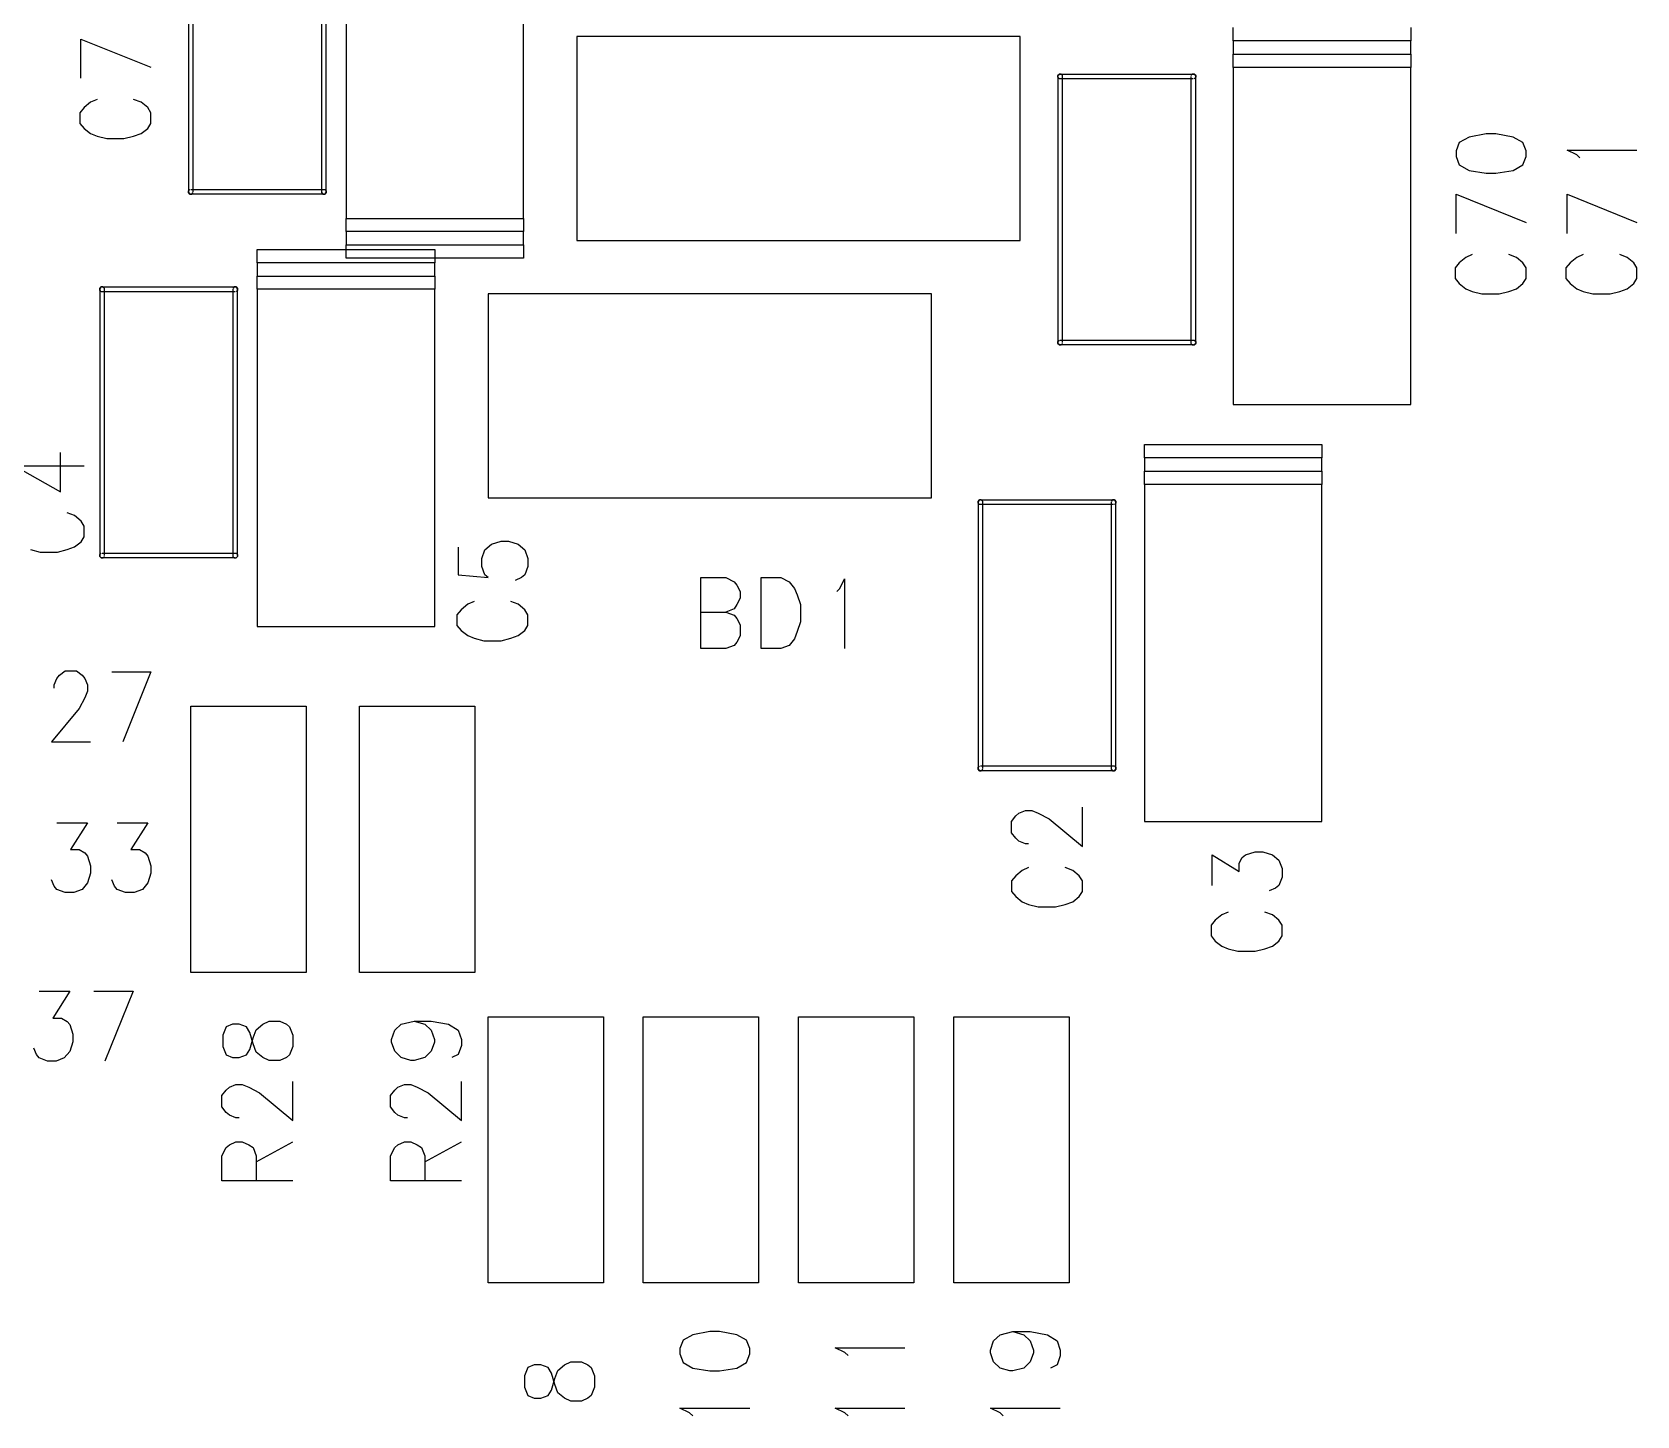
# Model space of a CAD drawing. Extents: x 295 to 953, y 10 to 290.
# Drawn here: x 709.6 to 745.78, y 167.4 to 198.6 of the extents above; entities that cross this region are included whole.
import ezdxf

# ---------------------------------------------------------------- set-up
doc = ezdxf.new("R2010")
doc.units = 0
doc.header["$LTSCALE"] = 5
doc.header["$MEASUREMENT"] = 0
doc.layers.add('22_S-SILK_GBR', color=12, linetype='CONTINUOUS')

msp = doc.modelspace()

# ---------------------------------------------------------------- linework, layer by layer
at = {"layer": '22_S-SILK_GBR', "color": 7}
for p, q in [((716.678, 202), (716.678, 194.4)), ((720.678, 194.4), (720.678, 202)), ((713.124, 201), (713.124, 195)), ((713.232, 195), (713.232, 201)), ((716.124, 201), (716.124, 195)), ((716.232, 195), (716.232, 201)), ((736.678, 198.4), (736.678, 198.7)), ((740.678, 198.7), (740.678, 198.4)), ((710.702, 197.558), (710.702, 198.442)), ((710.702, 198.442), (712.278, 197.806)), ((731.878, 198.5), (721.878, 198.5)), ((721.878, 198.5), (721.878, 193.9)), ((731.878, 193.9), (731.878, 198.5)), ((740.678, 198.4), (736.678, 198.4)), ((736.678, 198.4), (736.678, 198.1)), ((740.678, 198.1), (740.678, 198.4)), ((736.678, 197.8), (736.678, 198.1)), ((736.678, 198.1), (740.678, 198.1)), ((740.678, 198.1), (740.678, 197.8)), ((732.724, 197.62), (732.758, 197.654)), ((732.758, 197.654), (732.724, 197.62)), ((732.724, 197.58), (732.724, 197.62)), ((732.724, 197.6), (732.724, 191.6)), ((732.758, 197.546), (732.724, 197.58)), ((732.798, 197.654), (732.758, 197.654)), ((732.778, 197.546), (732.758, 197.546)), ((732.778, 197.654), (735.778, 197.654)), ((735.778, 197.546), (732.778, 197.546)), ((732.832, 197.62), (732.798, 197.654)), ((732.832, 197.6), (732.832, 197.62)), ((732.832, 191.6), (732.832, 197.6)), ((735.758, 197.654), (735.724, 197.62)), ((735.724, 197.6), (735.724, 191.6)), ((735.798, 197.654), (735.758, 197.654)), ((735.778, 197.654), (735.798, 197.654)), ((735.798, 197.654), (735.832, 197.62)), ((735.832, 197.62), (735.798, 197.654)), ((735.832, 197.58), (735.798, 197.546)), ((735.832, 197.62), (735.832, 197.58)), ((735.832, 197.6), (735.832, 197.62)), ((735.832, 191.6), (735.832, 197.6)), ((740.678, 197.8), (736.678, 197.8)), ((736.678, 197.8), (736.678, 190.2)), ((740.678, 190.2), (740.678, 197.8)), ((710.774, 196.896), (710.678, 196.782)), ((710.92, 197.02), (710.774, 196.896)), ((711.066, 197.082), (710.92, 197.02)), ((712.06, 197.02), (711.89, 197.082)), ((712.206, 196.896), (712.06, 197.02)), ((712.278, 196.782), (712.206, 196.896)), ((710.678, 196.782), (710.678, 196.542)), ((710.678, 196.542), (710.774, 196.428)), ((712.206, 196.428), (712.278, 196.542)), ((712.278, 196.542), (712.278, 196.782)), ((710.774, 196.428), (710.92, 196.312)), ((710.92, 196.312), (711.066, 196.252)), ((711.066, 196.252), (711.284, 196.198)), ((711.284, 196.198), (711.672, 196.198)), ((711.672, 196.198), (711.89, 196.252)), ((711.89, 196.252), (712.06, 196.312)), ((712.06, 196.312), (712.206, 196.428)), ((741.774, 196.108), (741.702, 195.922)), ((741.994, 196.232), (741.774, 196.108)), ((742.382, 196.302), (741.994, 196.232)), ((742.6, 196.302), (742.382, 196.302)), ((742.988, 196.232), (742.6, 196.302)), ((743.206, 196.108), (742.988, 196.232)), ((743.278, 195.922), (743.206, 196.108)), ((741.702, 195.922), (741.702, 195.798)), ((741.702, 195.798), (741.774, 195.604)), ((743.206, 195.604), (743.278, 195.798)), ((743.278, 195.798), (743.278, 195.922)), ((744.42, 195.834), (744.202, 195.94)), ((744.202, 195.94), (745.778, 195.94)), ((744.494, 195.762), (744.42, 195.834)), ((741.774, 195.604), (741.994, 195.48)), ((741.994, 195.48), (742.382, 195.418)), ((742.382, 195.418), (742.6, 195.418)), ((742.6, 195.418), (742.988, 195.48)), ((742.988, 195.48), (743.206, 195.604)), ((713.124, 195.02), (713.158, 195.054)), ((713.124, 194.98), (713.124, 195.02)), ((713.124, 195), (713.124, 194.98)), ((713.178, 195.054), (716.178, 195.054)), ((716.124, 195), (716.124, 194.98)), ((716.178, 195.054), (716.198, 195.054)), ((716.198, 195.054), (716.232, 195.02)), ((716.232, 195.02), (716.232, 194.98)), ((713.158, 194.946), (713.124, 194.98)), ((713.124, 194.98), (713.158, 194.946)), ((713.178, 194.946), (713.158, 194.946)), ((713.158, 194.946), (713.198, 194.946)), ((716.178, 194.946), (713.178, 194.946)), ((713.198, 194.946), (713.232, 194.98)), ((716.124, 194.98), (716.158, 194.946)), ((716.158, 194.946), (716.198, 194.946)), ((716.232, 194.98), (716.198, 194.946)), ((716.198, 194.946), (716.232, 194.98)), ((741.702, 194.058), (741.702, 194.942)), ((741.702, 194.942), (743.278, 194.306)), ((744.202, 194.058), (744.202, 194.942)), ((744.202, 194.942), (745.778, 194.306)), ((716.678, 194.4), (720.678, 194.4)), ((716.678, 194.1), (716.678, 194.4)), ((720.678, 194.4), (720.678, 194.1)), ((720.678, 194.1), (716.678, 194.1)), ((716.678, 194.1), (716.678, 193.8)), ((720.678, 193.8), (720.678, 194.1)), ((714.678, 193.4), (714.678, 193.7)), ((714.678, 193.7), (718.678, 193.7)), ((716.678, 193.8), (720.678, 193.8)), ((716.678, 193.5), (716.678, 193.8)), ((718.678, 193.7), (718.678, 193.4)), ((720.678, 193.8), (720.678, 193.5)), ((721.878, 193.9), (731.878, 193.9)), ((742.066, 193.582), (741.92, 193.52)), ((743.06, 193.52), (742.89, 193.582)), ((744.566, 193.582), (744.42, 193.52)), ((745.56, 193.52), (745.39, 193.582)), ((718.678, 193.4), (714.678, 193.4)), ((714.678, 193.4), (714.678, 193.1)), ((720.678, 193.5), (716.678, 193.5)), ((718.678, 193.1), (718.678, 193.4)), ((741.774, 193.396), (741.678, 193.282)), ((741.678, 193.282), (741.678, 193.042)), ((741.92, 193.52), (741.774, 193.396)), ((743.206, 193.396), (743.06, 193.52)), ((743.278, 193.282), (743.206, 193.396)), ((743.278, 193.042), (743.278, 193.282)), ((744.274, 193.396), (744.178, 193.282)), ((744.178, 193.282), (744.178, 193.042)), ((744.42, 193.52), (744.274, 193.396)), ((745.706, 193.396), (745.56, 193.52)), ((745.778, 193.282), (745.706, 193.396)), ((745.778, 193.042), (745.778, 193.282)), ((711.124, 192.82), (711.158, 192.854)), ((711.158, 192.854), (711.124, 192.82)), ((711.198, 192.854), (711.158, 192.854)), ((711.178, 192.854), (714.178, 192.854)), ((711.232, 192.82), (711.198, 192.854)), ((714.158, 192.854), (714.124, 192.82)), ((714.198, 192.854), (714.158, 192.854)), ((714.178, 192.854), (714.198, 192.854)), ((714.198, 192.854), (714.232, 192.82)), ((714.232, 192.82), (714.198, 192.854)), ((714.678, 192.8), (714.678, 193.1)), ((714.678, 193.1), (718.678, 193.1)), ((718.678, 193.1), (718.678, 192.8)), ((741.678, 193.042), (741.774, 192.928)), ((741.774, 192.928), (741.92, 192.812)), ((743.06, 192.812), (743.206, 192.928)), ((743.206, 192.928), (743.278, 193.042)), ((744.178, 193.042), (744.274, 192.928)), ((744.274, 192.928), (744.42, 192.812)), ((745.56, 192.812), (745.706, 192.928)), ((745.706, 192.928), (745.778, 193.042)), ((711.124, 192.78), (711.124, 192.82)), ((711.124, 192.8), (711.124, 186.8)), ((711.158, 192.746), (711.124, 192.78)), ((711.178, 192.746), (711.158, 192.746)), ((714.178, 192.746), (711.178, 192.746)), ((711.232, 192.8), (711.232, 192.82)), ((711.232, 186.8), (711.232, 192.8)), ((714.124, 192.8), (714.124, 186.8)), ((714.232, 192.78), (714.198, 192.746)), ((714.232, 192.82), (714.232, 192.78)), ((714.232, 192.8), (714.232, 192.82)), ((714.232, 186.8), (714.232, 192.8)), ((718.678, 192.8), (714.678, 192.8)), ((714.678, 192.8), (714.678, 185.2)), ((718.678, 185.2), (718.678, 192.8)), ((729.878, 192.7), (719.878, 192.7)), ((719.878, 192.7), (719.878, 188.1)), ((729.878, 188.1), (729.878, 192.7)), ((741.92, 192.812), (742.066, 192.752)), ((742.066, 192.752), (742.284, 192.698)), ((742.284, 192.698), (742.672, 192.698)), ((742.672, 192.698), (742.89, 192.752)), ((742.89, 192.752), (743.06, 192.812)), ((744.42, 192.812), (744.566, 192.752)), ((744.566, 192.752), (744.784, 192.698)), ((744.784, 192.698), (745.172, 192.698)), ((745.172, 192.698), (745.39, 192.752)), ((745.39, 192.752), (745.56, 192.812)), ((732.724, 191.62), (732.758, 191.654)), ((732.724, 191.58), (732.724, 191.62)), ((732.724, 191.6), (732.724, 191.58)), ((732.724, 191.58), (732.758, 191.546)), ((732.758, 191.546), (732.724, 191.58)), ((732.758, 191.546), (732.798, 191.546)), ((732.778, 191.546), (732.758, 191.546)), ((732.778, 191.654), (735.778, 191.654)), ((735.778, 191.546), (732.778, 191.546)), ((732.798, 191.546), (732.832, 191.58)), ((735.724, 191.6), (735.724, 191.58)), ((735.724, 191.58), (735.758, 191.546)), ((735.758, 191.546), (735.798, 191.546)), ((735.778, 191.654), (735.798, 191.654)), ((735.798, 191.654), (735.832, 191.62)), ((735.832, 191.58), (735.798, 191.546)), ((735.798, 191.546), (735.832, 191.58)), ((735.832, 191.62), (735.832, 191.58)), ((736.678, 190.2), (740.678, 190.2)), ((734.678, 189), (734.678, 189.3)), ((734.678, 189.3), (738.678, 189.3)), ((738.678, 189.3), (738.678, 189)), ((710.244, 188.238), (710.244, 189.122)), ((738.678, 189), (734.678, 189)), ((734.678, 189), (734.678, 188.7)), ((738.678, 188.7), (738.678, 189)), ((709.202, 188.822), (710.778, 188.822)), ((709.202, 188.822), (710.244, 188.238)), ((734.678, 188.4), (734.678, 188.7)), ((734.678, 188.7), (738.678, 188.7)), ((738.678, 188.7), (738.678, 188.4)), ((738.678, 188.4), (734.678, 188.4)), ((734.678, 188.4), (734.678, 180.8)), ((738.678, 180.8), (738.678, 188.4)), ((710.56, 187.7), (710.39, 187.762)), ((719.878, 188.1), (729.878, 188.1)), ((730.924, 188.02), (730.958, 188.054)), ((730.958, 188.054), (730.924, 188.02)), ((730.924, 187.98), (730.924, 188.02)), ((730.924, 188), (730.924, 182)), ((730.958, 187.946), (730.924, 187.98)), ((730.998, 188.054), (730.958, 188.054)), ((730.978, 187.946), (730.958, 187.946)), ((730.978, 188.054), (733.978, 188.054)), ((733.978, 187.946), (730.978, 187.946)), ((731.032, 188.02), (730.998, 188.054)), ((731.032, 188), (731.032, 188.02)), ((731.032, 182), (731.032, 188)), ((733.958, 188.054), (733.924, 188.02)), ((733.924, 188), (733.924, 182)), ((733.998, 188.054), (733.958, 188.054)), ((733.978, 188.054), (733.998, 188.054)), ((733.998, 188.054), (734.032, 188.02)), ((734.032, 188.02), (733.998, 188.054)), ((734.032, 187.98), (733.998, 187.946)), ((734.032, 188.02), (734.032, 187.98)), ((734.032, 188), (734.032, 188.02)), ((734.032, 182), (734.032, 188)), ((710.706, 187.576), (710.56, 187.7)), ((710.778, 187.462), (710.706, 187.576)), ((710.778, 187.222), (710.778, 187.462)), ((710.56, 186.992), (710.706, 187.108)), ((710.706, 187.108), (710.778, 187.222)), ((719.808, 186.928), (719.954, 187.052)), ((719.954, 187.052), (720.172, 187.122)), ((720.172, 187.122), (720.342, 187.122)), ((720.342, 187.122), (720.56, 187.052)), ((720.56, 187.052), (720.706, 186.928)), ((709.566, 186.932), (709.784, 186.878)), ((709.784, 186.878), (710.172, 186.878)), ((710.172, 186.878), (710.39, 186.932)), ((710.39, 186.932), (710.56, 186.992)), ((711.124, 186.82), (711.158, 186.854)), ((711.124, 186.78), (711.124, 186.82)), ((711.124, 186.8), (711.124, 186.78)), ((711.124, 186.78), (711.158, 186.746)), ((711.158, 186.746), (711.124, 186.78)), ((711.158, 186.746), (711.198, 186.746)), ((711.178, 186.746), (711.158, 186.746)), ((711.178, 186.854), (714.178, 186.854)), ((714.178, 186.746), (711.178, 186.746)), ((711.198, 186.746), (711.232, 186.78)), ((714.124, 186.8), (714.124, 186.78)), ((714.124, 186.78), (714.158, 186.746)), ((714.158, 186.746), (714.198, 186.746)), ((714.178, 186.854), (714.198, 186.854)), ((714.198, 186.854), (714.232, 186.82)), ((714.232, 186.78), (714.198, 186.746)), ((714.198, 186.746), (714.232, 186.78)), ((714.232, 186.82), (714.232, 186.78)), ((719.202, 186.99), (719.202, 186.362)), ((719.736, 186.734), (719.808, 186.928)), ((719.736, 186.548), (719.736, 186.734)), ((720.706, 186.928), (720.778, 186.734)), ((720.778, 186.734), (720.778, 186.548)), ((719.202, 186.362), (719.882, 186.3)), ((719.808, 186.362), (719.736, 186.548)), ((719.882, 186.3), (719.808, 186.362)), ((720.706, 186.362), (720.632, 186.3)), ((720.778, 186.548), (720.706, 186.362)), ((720.632, 186.3), (720.488, 186.238)), ((724.676, 184.7), (724.676, 186.3)), ((724.676, 186.3), (725.242, 186.3)), ((725.242, 186.3), (725.428, 186.204)), ((725.428, 186.204), (725.49, 186.13)), ((725.49, 186.13), (725.56, 185.984)), ((725.56, 185.984), (725.56, 185.84)), ((726.036, 186.3), (726.478, 186.3)), ((726.036, 184.7), (726.036, 186.3)), ((726.478, 186.3), (726.664, 186.204)), ((726.664, 186.204), (726.788, 186.058)), ((726.788, 186.058), (726.85, 185.912)), ((727.74, 185.984), (727.812, 186.058)), ((727.812, 186.058), (727.918, 186.276)), ((727.918, 186.276), (727.918, 184.7)), ((719.42, 185.7), (719.274, 185.576)), ((719.566, 185.762), (719.42, 185.7)), ((720.56, 185.7), (720.39, 185.762)), ((720.706, 185.576), (720.56, 185.7)), ((725.428, 185.596), (725.242, 185.524)), ((725.49, 185.694), (725.428, 185.596)), ((725.56, 185.84), (725.49, 185.694)), ((726.85, 185.912), (726.92, 185.694)), ((726.92, 185.694), (726.92, 185.306)), ((719.274, 185.576), (719.178, 185.462)), ((719.178, 185.462), (719.178, 185.222)), ((720.778, 185.462), (720.706, 185.576)), ((720.778, 185.222), (720.778, 185.462)), ((724.676, 185.524), (725.242, 185.524)), ((725.242, 185.524), (725.428, 185.452)), ((725.428, 185.452), (725.49, 185.378)), ((725.49, 185.378), (725.56, 185.234)), ((725.56, 185.234), (725.56, 184.99)), ((726.92, 185.306), (726.85, 185.088)), ((714.678, 185.2), (718.678, 185.2)), ((719.178, 185.222), (719.274, 185.108)), ((719.274, 185.108), (719.42, 184.992)), ((719.42, 184.992), (719.566, 184.932)), ((719.566, 184.932), (719.784, 184.878)), ((719.784, 184.878), (720.172, 184.878)), ((720.172, 184.878), (720.39, 184.932)), ((720.39, 184.932), (720.56, 184.992)), ((720.56, 184.992), (720.706, 185.108)), ((720.706, 185.108), (720.778, 185.222)), ((725.56, 184.99), (725.49, 184.846)), ((726.788, 184.918), (726.664, 184.772)), ((726.85, 185.088), (726.788, 184.918)), ((725.242, 184.7), (724.676, 184.7)), ((725.428, 184.772), (725.242, 184.7)), ((725.49, 184.846), (725.428, 184.772)), ((726.478, 184.7), (726.036, 184.7)), ((726.664, 184.772), (726.478, 184.7)), ((710.222, 184.104), (710.346, 184.2)), ((710.346, 184.2), (710.602, 184.2)), ((710.602, 184.2), (710.726, 184.104)), ((711.396, 184.176), (712.28, 184.176)), ((712.28, 184.176), (711.644, 182.6)), ((710.098, 183.884), (710.16, 184.03)), ((710.098, 183.812), (710.098, 183.884)), ((710.16, 184.03), (710.222, 184.104)), ((710.726, 184.104), (710.788, 184.03)), ((710.788, 184.03), (710.85, 183.884)), ((710.85, 183.884), (710.85, 183.74)), ((710.788, 183.594), (710.664, 183.352)), ((710.85, 183.74), (710.788, 183.594)), ((710.664, 183.352), (710.036, 182.6)), ((713.178, 177.4), (713.178, 183.4)), ((713.178, 183.4), (715.778, 183.4)), ((715.778, 183.4), (715.778, 177.4)), ((716.978, 177.4), (716.978, 183.4)), ((716.978, 183.4), (719.578, 183.4)), ((719.578, 183.4), (719.578, 177.4)), ((710.036, 182.6), (710.92, 182.6)), ((730.924, 182.02), (730.958, 182.054)), ((730.924, 181.98), (730.924, 182.02)), ((730.924, 182), (730.924, 181.98)), ((730.924, 181.98), (730.958, 181.946)), ((730.958, 181.946), (730.924, 181.98)), ((730.978, 182.054), (733.978, 182.054)), ((730.998, 181.946), (731.032, 181.98)), ((733.924, 182), (733.924, 181.98)), ((733.924, 181.98), (733.958, 181.946)), ((733.978, 182.054), (733.998, 182.054)), ((733.998, 182.054), (734.032, 182.02)), ((734.032, 181.98), (733.998, 181.946)), ((733.998, 181.946), (734.032, 181.98)), ((734.032, 182.02), (734.032, 181.98)), ((730.958, 181.946), (730.998, 181.946)), ((730.978, 181.946), (730.958, 181.946)), ((733.978, 181.946), (730.978, 181.946)), ((733.958, 181.946), (733.998, 181.946)), ((731.678, 180.804), (731.774, 180.928)), ((731.774, 180.928), (731.848, 180.99)), ((731.848, 180.99), (731.994, 181.052)), ((731.994, 181.052), (732.138, 181.052)), ((732.138, 181.052), (732.284, 180.99)), ((732.284, 180.99), (732.526, 180.866)), ((733.278, 180.238), (733.278, 181.122)), ((710.16, 180.776), (710.85, 180.776)), ((710.85, 180.776), (710.47, 180.17)), ((711.52, 180.776), (712.21, 180.776)), ((712.21, 180.776), (711.83, 180.17)), ((731.678, 180.548), (731.678, 180.804)), ((731.774, 180.424), (731.678, 180.548)), ((732.526, 180.866), (733.278, 180.238)), ((734.678, 180.8), (738.678, 180.8)), ((710.47, 180.17), (710.664, 180.17)), ((710.664, 180.17), (710.788, 180.096)), ((711.83, 180.17), (712.024, 180.17)), ((712.024, 180.17), (712.148, 180.096)), ((731.848, 180.362), (731.774, 180.424)), ((731.994, 180.3), (731.848, 180.362)), ((732.066, 180.3), (731.994, 180.3)), ((710.788, 180.096), (710.85, 180.024)), ((710.85, 180.024), (710.92, 179.806)), ((710.92, 179.806), (710.92, 179.636)), ((712.148, 180.096), (712.21, 180.024)), ((712.21, 180.024), (712.28, 179.806)), ((712.28, 179.806), (712.28, 179.636)), ((736.202, 179.362), (736.202, 180.052)), ((736.202, 180.052), (736.808, 179.672)), ((736.808, 179.866), (736.882, 179.99)), ((736.808, 179.672), (736.808, 179.866)), ((736.882, 179.99), (736.954, 180.052)), ((736.954, 180.052), (737.172, 180.122)), ((737.172, 180.122), (737.342, 180.122)), ((737.342, 180.122), (737.56, 180.052)), ((737.56, 180.052), (737.706, 179.928)), ((737.706, 179.928), (737.778, 179.742)), ((710.098, 179.346), (710.036, 179.49)), ((710.92, 179.636), (710.85, 179.418)), ((711.458, 179.346), (711.396, 179.49)), ((712.28, 179.636), (712.21, 179.418)), ((731.774, 179.576), (731.678, 179.462)), ((731.678, 179.462), (731.678, 179.222)), ((731.92, 179.7), (731.774, 179.576)), ((732.066, 179.762), (731.92, 179.7)), ((733.06, 179.7), (732.89, 179.762)), ((733.206, 179.576), (733.06, 179.7)), ((733.278, 179.462), (733.206, 179.576)), ((733.278, 179.222), (733.278, 179.462)), ((737.778, 179.548), (737.706, 179.362)), ((737.778, 179.742), (737.778, 179.548)), ((710.16, 179.272), (710.098, 179.346)), ((710.346, 179.2), (710.16, 179.272)), ((710.54, 179.2), (710.346, 179.2)), ((710.726, 179.272), (710.54, 179.2)), ((710.85, 179.418), (710.726, 179.272)), ((711.52, 179.272), (711.458, 179.346)), ((711.706, 179.2), (711.52, 179.272)), ((711.9, 179.2), (711.706, 179.2)), ((712.086, 179.272), (711.9, 179.2)), ((712.21, 179.418), (712.086, 179.272)), ((731.678, 179.222), (731.774, 179.108)), ((731.774, 179.108), (731.92, 178.992)), ((733.06, 178.992), (733.206, 179.108)), ((733.206, 179.108), (733.278, 179.222)), ((737.632, 179.3), (737.488, 179.238)), ((737.706, 179.362), (737.632, 179.3)), ((731.92, 178.992), (732.066, 178.932)), ((732.066, 178.932), (732.284, 178.878)), ((732.284, 178.878), (732.672, 178.878)), ((732.672, 178.878), (732.89, 178.932)), ((732.89, 178.932), (733.06, 178.992)), ((736.566, 178.762), (736.42, 178.7)), ((737.56, 178.7), (737.39, 178.762)), ((736.274, 178.576), (736.178, 178.462)), ((736.178, 178.462), (736.178, 178.222)), ((736.42, 178.7), (736.274, 178.576)), ((737.706, 178.576), (737.56, 178.7)), ((737.778, 178.462), (737.706, 178.576)), ((737.778, 178.222), (737.778, 178.462)), ((736.178, 178.222), (736.274, 178.108)), ((736.274, 178.108), (736.42, 177.992)), ((736.42, 177.992), (736.566, 177.932)), ((737.39, 177.932), (737.56, 177.992)), ((737.56, 177.992), (737.706, 178.108)), ((737.706, 178.108), (737.778, 178.222)), ((736.566, 177.932), (736.784, 177.878)), ((736.784, 177.878), (737.172, 177.878)), ((737.172, 177.878), (737.39, 177.932)), ((715.778, 177.4), (713.178, 177.4)), ((719.578, 177.4), (716.978, 177.4)), ((709.76, 176.976), (710.45, 176.976)), ((710.45, 176.976), (710.07, 176.37)), ((710.996, 176.976), (711.88, 176.976)), ((711.88, 176.976), (711.244, 175.4)), ((710.07, 176.37), (710.264, 176.37)), ((710.264, 176.37), (710.388, 176.296)), ((710.388, 176.296), (710.45, 176.224)), ((710.45, 176.224), (710.52, 176.006)), ((714.12, 176.232), (713.974, 176.17)), ((714.266, 176.232), (714.12, 176.232)), ((714.436, 176.17), (714.266, 176.232)), ((714.654, 176.108), (714.8, 176.232)), ((714.8, 176.232), (714.944, 176.302)), ((714.944, 176.302), (715.188, 176.302)), ((715.188, 176.302), (715.332, 176.232)), ((715.332, 176.232), (715.406, 176.17)), ((717.774, 176.098), (717.92, 176.232)), ((717.92, 176.232), (718.212, 176.302)), ((718.212, 176.302), (718.454, 176.232)), ((718.212, 176.302), (718.6, 176.302)), ((718.454, 176.232), (718.6, 176.098)), ((718.6, 176.302), (718.988, 176.232)), ((718.988, 176.232), (719.206, 176.098)), ((719.878, 170.4), (719.878, 176.4)), ((719.878, 176.4), (722.478, 176.4)), ((722.478, 176.4), (722.478, 170.4)), ((723.378, 170.4), (723.378, 176.4)), ((723.378, 176.4), (725.978, 176.4)), ((725.978, 176.4), (725.978, 170.4)), ((726.878, 170.4), (726.878, 176.4)), ((726.878, 176.4), (729.478, 176.4)), ((729.478, 176.4), (729.478, 170.4)), ((730.378, 170.4), (730.378, 176.4)), ((730.378, 176.4), (732.978, 176.4)), ((732.978, 176.4), (732.978, 170.4)), ((710.52, 175.836), (710.45, 175.618)), ((710.52, 176.006), (710.52, 175.836)), ((713.974, 176.17), (713.902, 175.984)), ((713.902, 175.984), (713.902, 175.728)), ((714.508, 176.046), (714.436, 176.17)), ((714.582, 175.79), (714.508, 176.046)), ((714.508, 175.666), (714.582, 175.922)), ((714.582, 175.922), (714.654, 176.108)), ((715.406, 176.17), (715.478, 175.984)), ((715.478, 175.984), (715.478, 175.728)), ((717.702, 175.886), (717.774, 176.098)), ((717.702, 175.824), (717.702, 175.886)), ((717.774, 175.622), (717.702, 175.824)), ((718.6, 176.098), (718.672, 175.886)), ((718.672, 175.824), (718.6, 175.622)), ((718.672, 175.886), (718.672, 175.824)), ((719.206, 176.098), (719.278, 175.886)), ((719.278, 175.886), (719.278, 175.754)), ((709.698, 175.546), (709.636, 175.69)), ((709.76, 175.472), (709.698, 175.546)), ((709.946, 175.4), (709.76, 175.472)), ((710.326, 175.472), (710.14, 175.4)), ((710.45, 175.618), (710.326, 175.472)), ((713.902, 175.728), (713.974, 175.542)), ((713.974, 175.542), (714.12, 175.48)), ((714.12, 175.48), (714.266, 175.48)), ((714.266, 175.48), (714.436, 175.542)), ((714.436, 175.542), (714.508, 175.666)), ((714.654, 175.604), (714.582, 175.79)), ((714.8, 175.48), (714.654, 175.604)), ((714.944, 175.418), (714.8, 175.48)), ((715.332, 175.48), (715.188, 175.418)), ((715.406, 175.542), (715.332, 175.48)), ((715.478, 175.728), (715.406, 175.542)), ((717.92, 175.48), (717.774, 175.622)), ((718.138, 175.418), (717.92, 175.48)), ((718.454, 175.48), (718.212, 175.418)), ((718.6, 175.622), (718.454, 175.48)), ((719.206, 175.55), (719.06, 175.48)), ((719.278, 175.754), (719.206, 175.55)), ((710.14, 175.4), (709.946, 175.4)), ((715.188, 175.418), (714.944, 175.418)), ((718.212, 175.418), (718.138, 175.418)), ((713.878, 174.624), (713.974, 174.748)), ((713.974, 174.748), (714.048, 174.81)), ((714.048, 174.81), (714.194, 174.872)), ((714.194, 174.872), (714.338, 174.872)), ((714.338, 174.872), (714.484, 174.81)), ((714.484, 174.81), (714.726, 174.686)), ((715.478, 174.058), (715.478, 174.942)), ((717.678, 174.624), (717.774, 174.748)), ((717.774, 174.748), (717.848, 174.81)), ((717.848, 174.81), (717.994, 174.872)), ((717.994, 174.872), (718.138, 174.872)), ((718.138, 174.872), (718.284, 174.81)), ((718.284, 174.81), (718.526, 174.686)), ((719.278, 174.058), (719.278, 174.942)), ((713.878, 174.368), (713.878, 174.624)), ((714.726, 174.686), (715.478, 174.058)), ((717.678, 174.368), (717.678, 174.624)), ((718.526, 174.686), (719.278, 174.058)), ((713.974, 174.244), (713.878, 174.368)), ((714.048, 174.182), (713.974, 174.244)), ((714.194, 174.12), (714.048, 174.182)), ((714.266, 174.12), (714.194, 174.12)), ((717.774, 174.244), (717.678, 174.368)), ((717.848, 174.182), (717.774, 174.244)), ((717.994, 174.12), (717.848, 174.182)), ((718.066, 174.12), (717.994, 174.12)), ((713.878, 173.264), (713.974, 173.45)), ((713.974, 173.45), (714.048, 173.512)), ((714.048, 173.512), (714.194, 173.582)), ((714.194, 173.582), (714.338, 173.582)), ((714.338, 173.582), (714.484, 173.512)), ((714.484, 173.512), (714.582, 173.45)), ((714.582, 173.45), (714.654, 173.264)), ((714.654, 173.132), (715.478, 173.582)), ((717.678, 173.264), (717.774, 173.45)), ((717.774, 173.45), (717.848, 173.512)), ((717.848, 173.512), (717.994, 173.582)), ((717.994, 173.582), (718.138, 173.582)), ((718.138, 173.582), (718.284, 173.512)), ((718.284, 173.512), (718.382, 173.45)), ((718.382, 173.45), (718.454, 173.264)), ((718.454, 173.132), (719.278, 173.582)), ((713.878, 172.698), (713.878, 173.264)), ((714.654, 173.264), (714.654, 172.698)), ((717.678, 172.698), (717.678, 173.264)), ((718.454, 173.264), (718.454, 172.698)), ((715.478, 172.698), (713.878, 172.698)), ((719.278, 172.698), (717.678, 172.698)), ((722.478, 170.4), (719.878, 170.4)), ((725.978, 170.4), (723.378, 170.4)), ((729.478, 170.4), (726.878, 170.4)), ((732.978, 170.4), (730.378, 170.4)), ((724.274, 169.108), (724.202, 168.922)), ((724.494, 169.232), (724.274, 169.108)), ((724.882, 169.302), (724.494, 169.232)), ((725.1, 169.302), (724.882, 169.302)), ((725.488, 169.232), (725.1, 169.302)), ((725.706, 169.108), (725.488, 169.232)), ((725.778, 168.922), (725.706, 169.108)), ((731.202, 168.886), (731.274, 169.098)), ((731.274, 169.098), (731.42, 169.232)), ((731.42, 169.232), (731.712, 169.302)), ((731.712, 169.302), (731.954, 169.232)), ((731.712, 169.302), (732.1, 169.302)), ((731.954, 169.232), (732.1, 169.098)), ((732.1, 169.302), (732.488, 169.232)), ((732.1, 169.098), (732.172, 168.886)), ((732.488, 169.232), (732.706, 169.098)), ((732.706, 169.098), (732.778, 168.886)), ((721.6, 168.552), (721.744, 168.622)), ((721.744, 168.622), (721.988, 168.622)), ((721.988, 168.622), (722.132, 168.552)), ((724.202, 168.922), (724.202, 168.798)), ((724.202, 168.798), (724.274, 168.604)), ((724.274, 168.604), (724.494, 168.48)), ((725.488, 168.48), (725.706, 168.604)), ((725.706, 168.604), (725.778, 168.798)), ((725.778, 168.798), (725.778, 168.922)), ((727.92, 168.834), (727.702, 168.94)), ((727.702, 168.94), (729.278, 168.94)), ((727.994, 168.762), (727.92, 168.834)), ((731.202, 168.824), (731.202, 168.886)), ((731.274, 168.622), (731.202, 168.824)), ((731.42, 168.48), (731.274, 168.622)), ((732.1, 168.622), (731.954, 168.48)), ((732.172, 168.824), (732.1, 168.622)), ((732.172, 168.886), (732.172, 168.824)), ((732.778, 168.754), (732.706, 168.55)), ((732.778, 168.886), (732.778, 168.754)), ((720.774, 168.49), (720.702, 168.304)), ((720.702, 168.304), (720.702, 168.048)), ((720.92, 168.552), (720.774, 168.49)), ((721.066, 168.552), (720.92, 168.552)), ((721.236, 168.49), (721.066, 168.552)), ((721.308, 168.366), (721.236, 168.49)), ((721.382, 168.11), (721.308, 168.366)), ((721.308, 167.986), (721.382, 168.242)), ((721.382, 168.242), (721.454, 168.428)), ((721.454, 168.428), (721.6, 168.552)), ((722.132, 168.552), (722.206, 168.49)), ((722.206, 168.49), (722.278, 168.304)), ((722.278, 168.304), (722.278, 168.048)), ((724.494, 168.48), (724.882, 168.418)), ((724.882, 168.418), (725.1, 168.418)), ((725.1, 168.418), (725.488, 168.48)), ((731.638, 168.418), (731.42, 168.48)), ((731.712, 168.418), (731.638, 168.418)), ((731.954, 168.48), (731.712, 168.418)), ((732.706, 168.55), (732.56, 168.48)), ((720.702, 168.048), (720.774, 167.862)), ((720.774, 167.862), (720.92, 167.8)), ((721.066, 167.8), (721.236, 167.862)), ((721.236, 167.862), (721.308, 167.986)), ((721.454, 167.924), (721.382, 168.11)), ((721.6, 167.8), (721.454, 167.924)), ((722.206, 167.862), (722.132, 167.8)), ((722.278, 168.048), (722.206, 167.862)), ((720.92, 167.8), (721.066, 167.8)), ((721.744, 167.738), (721.6, 167.8)), ((721.988, 167.738), (721.744, 167.738)), ((722.132, 167.8), (721.988, 167.738)), ((724.42, 167.474), (724.202, 167.58)), ((724.202, 167.58), (725.778, 167.58)), ((727.92, 167.474), (727.702, 167.58)), ((727.702, 167.58), (729.278, 167.58)), ((731.42, 167.474), (731.202, 167.58)), ((731.202, 167.58), (732.778, 167.58)), ((724.494, 167.402), (724.42, 167.474)), ((727.994, 167.402), (727.92, 167.474)), ((731.494, 167.402), (731.42, 167.474))]:
    msp.add_line(p, q, dxfattribs=at)

doc.saveas('drawing.dxf')
